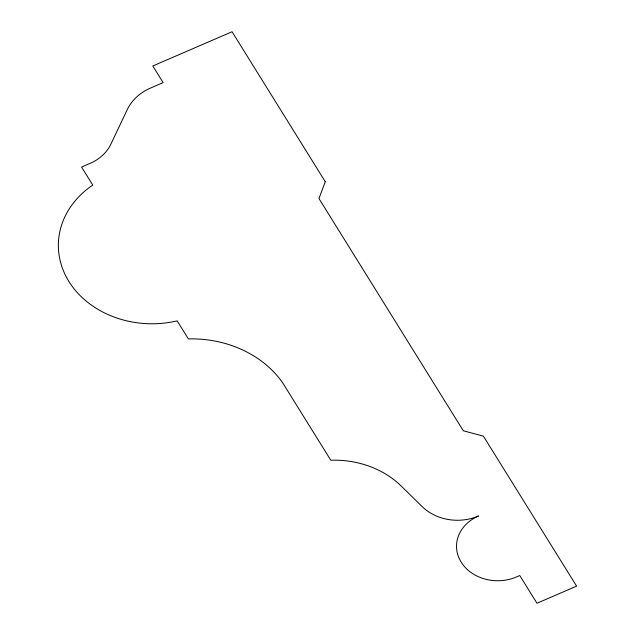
<?xml version="1.0" encoding="UTF-8"?>
<svg xmlns="http://www.w3.org/2000/svg" width="635" height="635" viewBox="0 0 635 635"><rect width="100%" height="100%" fill="white"/><g stroke="black" fill="none" stroke-linecap="round" stroke-linejoin="round"><path stroke-width="0.95" d="M325.279 181.729L318.96 198.525L463.296 430.768L483.402 436.158L576.612 586.137L536.98 603.25L519.755 575.532L516.453 576.953A40.973 34.29 0.9 0 1 461.169 562.15A40.973 34.29 0.9 0 1 478.552 515.977A46.077 38.552 0.9 0 1 422.204 506.635L401.193 486.029A87.376 73.112 0.9 0 0 330.803 460.232L283.281 383.762A104.648 87.566 0.9 0 0 188.373 338.907L177.173 320.873A93.131 77.93 0.9 0 1 68.913 281.503A93.131 77.93 0.9 0 1 92.773 185.079L81.566 167.053L88.765 163.941A44.688 37.394 0.9 0 0 110.911 144.113L127.27 109.593A49.951 41.791 0.9 0 1 150.932 87.876L163.139 82.606L152.797 65.977L232.069 31.75L325.279 181.729"/></g></svg>
